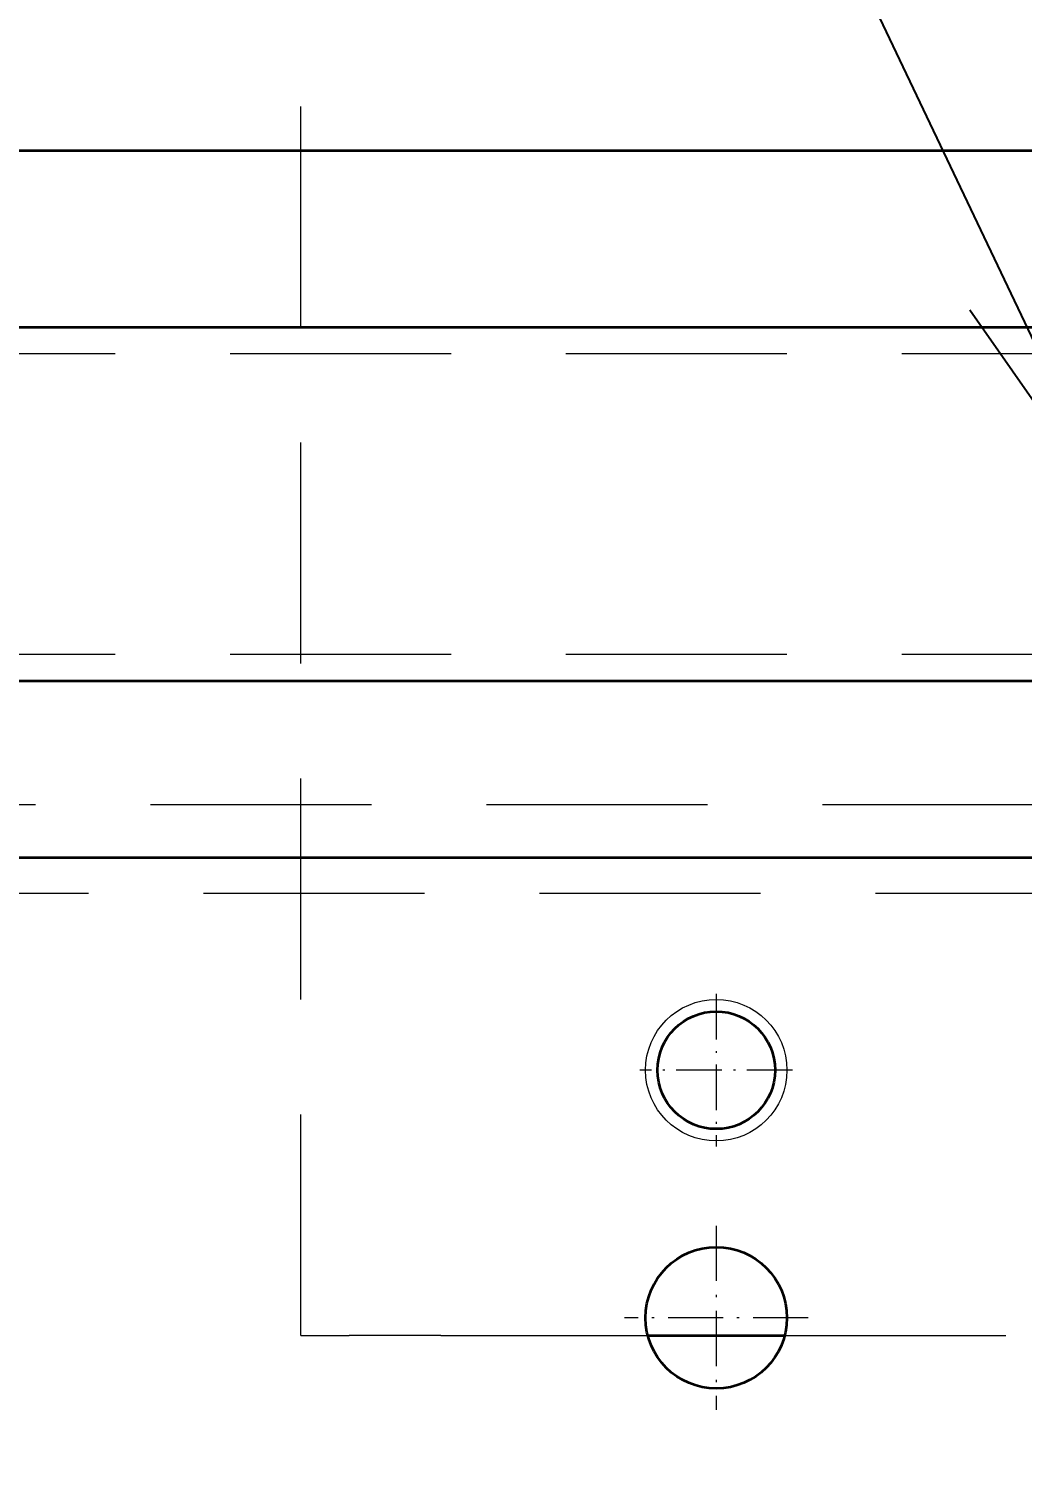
# Model space of a CAD drawing. Header units: millimetres. Extents: x -10155 to 20189, y -25550 to -22580.
# Drawn here: x -9051.6 to -8995.5, y -23112.8 to -23031.1 of the extents above; entities that cross this region are included whole.
import ezdxf

# ---------------------------------------------------------------- set-up
doc = ezdxf.new("R2010")
doc.units = ezdxf.units.MM
for name, pattern in [('CENTER-HOKUTO', [23, 20, -1, 1, -1]), ('DASHDOT', [18.5, 12, -3, 0.5, -3]), ('HIDDEN-HOKUTO', [3.8, 2.5, -1.3])]:
    doc.linetypes.add(name, pattern=pattern)
doc.layers.add('AM_7', color=2, linetype='CENTER-HOKUTO', lineweight=30)
doc.layers.add('AM_HID', color=1, linetype='HIDDEN-HOKUTO', lineweight=25)
doc.layers.add('word_dim', color=253, linetype='Continuous')
doc.styles.get("Standard").update_dxf_attribs({"font": 'romans.shx', "bigfont": 'bigfont.shx'})
doc.dimstyles.new('RS-1-5', dxfattribs={"dimscale": 5, "dimtxt": 3.5, "dimasz": 3, "dimexe": 1, "dimexo": 0, "dimgap": 1, "dimtad": 3, "dimdsep": 46, "dimtxsty": 'Standard', "dimblk1": 'OPEN', "dimblk2": 'OPEN', "dimsah": 1, "dimcen": 0, "dimclrd": 256, "dimclre": 256, "dimclrt": 3, "dimadec": 0, "dimazin": 0, "dimtfac": 1, "dimtmove": 0, "dimatfit": 3, "dimldrblk": 'OPEN', "dimfxl": 0, "dimtolj": 1, "dimtzin": 0, "dimarcsym": 0})

# ---------------------------------------------------------------- blocks, each defined once
blk = doc.blocks.new('_Open')
at = {"color": 0, "lineweight": -2}
for p, q in [((-1, 0.1667), (0, 0)), ((-1, -0.1667), (0, 0)), ((0, 0), (-1, 0))]:
    blk.add_line(p, q, dxfattribs=at)
blk = doc.blocks.new('*D754')
at = {"layer": 'DEFPOINTS', "color": 0, "ltscale": 2}
for p in [(-8616.248, -22750.69), (-9696.248, -23547.806), (-8616.248, -23589.18)]:
    blk.add_point(p, dxfattribs=at)
at = {"layer": 'word_dim', "lineweight": -2, "ltscale": 2}
for p, q in [((-9696.248, -23547.806), (-9696.248, -22745.69)), ((-8616.248, -23589.18), (-8616.248, -22745.69)), ((-9681.248, -22750.69), (-8631.248, -22750.69))]:
    blk.add_line(p, q, dxfattribs=at)
at = {"layer": 'word_dim', "lineweight": -2, "ltscale": 2, "xscale": 15, "yscale": 15, "zscale": 15, "rotation": 180}
blk.add_blockref('_Open', (-9696.248, -22750.69), dxfattribs=at)
at = {"layer": 'word_dim', "lineweight": -2, "ltscale": 2, "xscale": 15, "yscale": 15, "zscale": 15}
blk.add_blockref('_Open', (-8616.248, -22750.69), dxfattribs=at)
at = {"layer": 'word_dim', "color": 3, "ltscale": 2, "insert": (-9156.248, -22736.94), "char_height": 17.5, "attachment_point": 5}
blk.add_mtext('\\A1;1080', dxfattribs=at)
blk = doc.blocks.new('aa1')
for p, q in [((-0.4, 0.0667), (0, 0)), ((0, 0), (-1, 0)), ((-0.4, -0.0667), (0, 0))]:
    blk.add_line(p, q)
blk = doc.blocks.new('aa2')
blk.add_circle((0, 0), 1)
blk = doc.blocks.new('*D769')
at = {"layer": 'DEFPOINTS', "color": 0, "linetype": 'Continuous', "ltscale": 2}
for p in [(-9102.675, -22822.026), (-9102.675, -22822.026), (-8989.705, -23059.472)]:
    blk.add_point(p, dxfattribs=at)
at = {"layer": 'word_dim', "linetype": 'Continuous', "lineweight": -2, "ltscale": 2}
blk.add_line((-9005.816, -23025.61), (-9086.564, -22855.889), dxfattribs=at)
at = {"layer": 'word_dim', "linetype": 'Continuous', "lineweight": -2, "ltscale": 2, "xscale": 37.5, "yscale": 37.5, "zscale": 37.5}
for name, p, rotation in [('aa2', (-9102.675, -22822.026), 115.443795512076), ('aa1', (-8989.705, -23059.472), 295.4437955120761)]:
    blk.add_blockref(name, p, dxfattribs=dict(at, rotation=rotation))
at = {"layer": 'word_dim', "color": 3, "linetype": 'Continuous', "ltscale": 2, "insert": (-9046.19, -22940.749), "char_height": 0.000005, "attachment_point": 5, "rotation": 295.4438}
blk.add_mtext('\\A1;262.95', dxfattribs=at)

msp = doc.modelspace()

# ---------------------------------------------------------------- linework, layer by layer
at = {"color": 7, "lineweight": 35}
for p, q in [((-9315.748, -23038.004), (-8673.748, -23038.004)), ((-8666.748, -23048.004), (-9315.748, -23048.004)), ((-8666.748, -23068.004), (-9315.748, -23068.004)), ((-8663.748, -23078.004), (-9315.748, -23078.004))]:
    msp.add_line(p, q, dxfattribs=at)
at = {"color": 7, "lineweight": 35, "ltscale": 0.085632}
msp.add_line((-9016.62, -23105.004), (-9013.195, -23105.004), dxfattribs=at)
at = {"color": 7, "lineweight": 35, "ltscale": 0.108008}
msp.add_line((-9013.195, -23105.004), (-9008.875, -23105.004), dxfattribs=at)
at = {"color": 7, "lineweight": 13}
msp.add_circle((-9012.748, -23090.004), 4, dxfattribs=at)
at = {"color": 7, "lineweight": 35}
for centre, radius in [((-9012.748, -23090.004), 3.324), ((-9012.748, -23104.004), 4)]:
    msp.add_circle(centre, radius, dxfattribs=at)
at = {"layer": 'AM_7', "color": 2, "linetype": 'DASHDOT', "lineweight": 13, "ltscale": 0.216028}
for p, q in [((-9012.748, -23085.683), (-9012.748, -23094.324)), ((-9008.427, -23090.004), (-9017.068, -23090.004))]:
    msp.add_line(p, q, dxfattribs=at)
at = {"layer": 'AM_7', "color": 2, "linetype": 'DASHDOT', "lineweight": 13, "ltscale": 0.259999}
msp.add_line((-9012.748, -23098.804), (-9012.748, -23109.204), dxfattribs=at)
at = {"layer": 'AM_7', "color": 2, "linetype": 'DASHDOT', "lineweight": 13, "ltscale": 0.260004}
msp.add_line((-9007.547, -23104.004), (-9017.947, -23104.004), dxfattribs=at)
at = {"layer": 'AM_HID', "color": 1, "lineweight": 13, "ltscale": 5}
for p, q in [((-9036.248, -23105.004), (-9036.248, -23025.004)), ((-8666.748, -23049.504), (-9655.748, -23049.504)), ((-8666.748, -23066.504), (-9655.748, -23066.504)), ((-8671.248, -23075.004), (-9641.248, -23075.004)), ((-8991.248, -23080.004), (-9251.248, -23080.004)), ((-9036.248, -23105.004), (-9033.503, -23105.004)), ((-9028.329, -23105.004), (-9033.503, -23105.004)), ((-9028.329, -23105.004), (-9023.643, -23105.004)), ((-9023.643, -23105.004), (-9016.62, -23105.004)), ((-9008.875, -23105.004), (-8879.3, -23105.004))]:
    msp.add_line(p, q, dxfattribs=at)

# ---------------------------------------------------------------- dimensions: what is measured, and where the dimension line sits
at = {"layer": 'word_dim', "ltscale": 2}
dim = msp.add_linear_dim(base=(-8616.248, -22750.69), p1=(-9696.248, -23547.806), p2=(-8616.248, -23589.18), dimstyle='RS-1-5', dxfattribs=at)
dim.commit()
dim.dimension.update_dxf_attribs({"geometry": '*D754', "text_midpoint": (-9156.248, -22736.94)})
at = {"layer": 'word_dim', "color": 3, "linetype": 'Continuous', "ltscale": 2}
dim = msp.add_aligned_dim(p1=(-8989.705, -23059.472), p2=(-9102.675, -22822.026), distance=0, dimstyle='RS-1-5', override={"dimtxt": 1e-06, "dimasz": 7.5, "dimgap": 0, "dimblk1": 'aa1', "dimblk2": 'aa2', "dimse1": 1, "dimse2": 1}, dxfattribs=at)
dim.commit()
dim.dimension.update_dxf_attribs({"geometry": '*D769', "text_midpoint": (-9046.19, -22940.749)})

doc.saveas('drawing.dxf')
